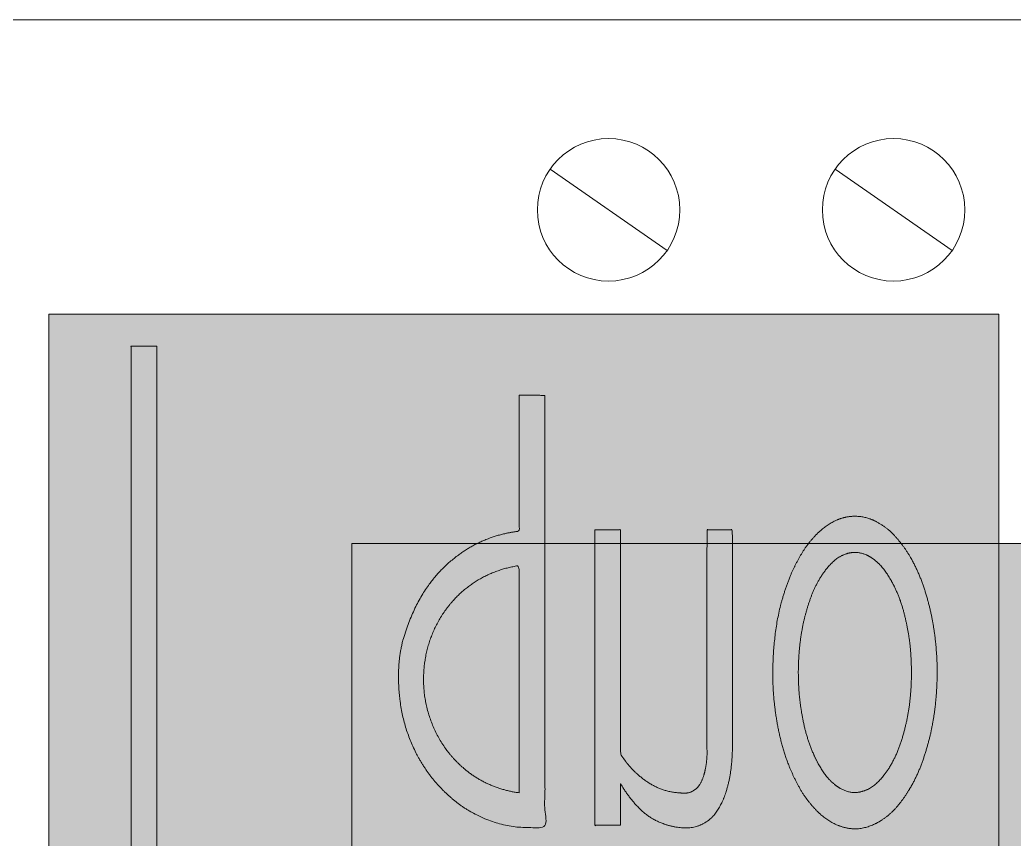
# Model space of a CAD drawing. Header units: millimetres. Extents: x 30 to 190, y -69 to 31.
# Drawn here: x 59.55 to 80.48, y -14.25 to 3 of the extents above; entities that cross this region are included whole.
import ezdxf

# ---------------------------------------------------------------- set-up
doc = ezdxf.new("R2010")
doc.units = ezdxf.units.MM
doc.header["$LTSCALE"] = 20
doc.layers.add('Ontwerplaag-1', color=7, linetype='Continuous')

msp = doc.modelspace()

# ---------------------------------------------------------------- hatches: boundary and pattern name
at = {"layer": 'Ontwerplaag-1', "linetype": 'Continuous', "lineweight": 5, "transparency": 33554687}
h = msp.add_hatch(color=256, dxfattribs=at)
h.set_gradient(color1=(255, 0, 0), color2=(255, 0, 0))
h.paths.add_polyline_path([(80.162, -22.261), (62.422, -22.261), (62.422, -14.761), (66.539, -14.761), (66.539, -15.528), (80.162, -15.528), (80.162, -22.261), (88.255, -22.261), (88.255, -14.761), (82.372, -14.761), (82.372, -8.028), (80.162, -8.028), (80.162, -3.199), (60.162, -3.199), (60.162, -23.199), (80.162, -23.199)])
h.paths.add_polyline_path([(80.162, -15.528), (80.162, -14.761), (66.539, -14.761), (66.539, -8.028), (80.162, -8.028), (80.162, -14.761), (82.372, -14.761), (82.372, -15.528)])
at = {"layer": 'Ontwerplaag-1', "linetype": 'Continuous', "lineweight": 0, "true_color": 0xcccccb, "transparency": 33554687}
for points in [[(62.435, -3.875), (62.435, -4.239), (62.435, -5.604), (62.435, -6.969), (62.435, -8.333), (62.435, -9.698), (62.435, -11.063), (62.436, -12.428), (62.436, -13.792), (62.437, -15.157), (62.437, -15.521), (62.476, -15.521), (62.622, -15.52), (62.769, -15.52), (62.916, -15.519), (63.062, -15.519), (63.209, -15.519), (63.356, -15.52), (63.503, -15.52), (63.65, -15.521), (63.689, -15.521), (63.689, -16.115), (63.65, -16.116), (63.503, -16.116), (63.356, -16.116), (63.209, -16.116), (63.062, -16.116), (62.916, -16.116), (62.769, -16.117), (62.622, -16.117), (62.476, -16.117), (62.437, -16.117), (62.437, -16.223), (62.436, -16.618), (62.436, -17.012), (62.435, -17.407), (62.435, -17.802), (62.435, -18.197), (62.435, -18.592), (62.435, -18.987), (62.435, -19.382), (62.435, -19.487), (62.435, -19.521), (62.437, -19.652), (62.447, -19.781), (62.465, -19.908), (62.491, -20.033), (62.525, -20.157), (62.567, -20.278), (62.617, -20.397), (62.675, -20.514), (62.695, -20.543), (62.706, -20.56), (62.755, -20.622), (62.808, -20.678), (62.865, -20.73), (62.925, -20.777), (62.989, -20.819), (63.057, -20.855), (63.129, -20.887), (63.205, -20.914), (63.225, -20.919), (63.239, -20.923), (63.291, -20.934), (63.343, -20.942), (63.396, -20.949), (63.448, -20.953), (63.501, -20.956), (63.555, -20.957), (63.608, -20.957), (63.662, -20.954), (63.676, -20.953), (63.676, -20.979), (63.676, -21.074), (63.676, -21.169), (63.676, -21.264), (63.675, -21.359), (63.675, -21.455), (63.675, -21.55), (63.675, -21.645), (63.674, -21.74), (63.674, -21.765), (63.637, -21.766), (63.493, -21.76), (63.352, -21.743), (63.216, -21.717), (63.083, -21.681), (62.954, -21.634), (62.828, -21.578), (62.707, -21.511), (62.589, -21.434), (62.56, -21.41), (62.533, -21.388), (62.44, -21.291), (62.355, -21.19), (62.278, -21.085), (62.209, -20.976), (62.147, -20.862), (62.093, -20.744), (62.046, -20.622), (62.008, -20.496), (61.999, -20.463), (61.989, -20.427), (61.963, -20.291), (61.941, -20.155), (61.923, -20.019), (61.909, -19.882), (61.899, -19.745), (61.893, -19.607), (61.891, -19.47), (61.893, -19.331), (61.893, -19.295), (61.893, -19.195), (61.894, -18.823), (61.894, -18.45), (61.894, -18.078), (61.894, -17.705), (61.894, -17.333), (61.894, -16.961), (61.894, -16.589), (61.893, -16.216), (61.893, -16.117), (61.354, -16.117), (61.354, -15.521), (61.371, -15.521), (61.434, -15.52), (61.498, -15.52), (61.561, -15.52), (61.624, -15.52), (61.687, -15.52), (61.751, -15.519), (61.814, -15.519), (61.876, -15.519), (61.893, -15.519), (61.893, -15.208), (61.894, -14.042), (61.894, -12.876), (61.894, -11.709), (61.894, -10.543), (61.894, -9.377), (61.894, -8.21), (61.894, -7.043), (61.893, -5.877), (61.893, -5.566), (61.893, -5.512), (61.894, -5.343), (61.894, -5.183), (61.895, -5.035), (61.895, -4.897), (61.895, -4.769), (61.895, -4.652), (61.895, -4.545), (61.894, -4.449), (61.894, -4.362), (61.893, -4.282), (61.893, -4.21), (61.892, -4.145), (61.892, -4.087), (61.891, -4.036), (61.891, -3.993), (61.89, -3.958), (61.89, -3.928), (61.889, -3.903), (61.889, -3.883), (61.889, -3.867), (61.889, -3.856), (61.888, -3.85), (61.888, -3.848), (61.889, -3.851), (61.889, -3.857), (61.889, -3.861), (61.89, -3.864), (61.892, -3.867), (61.894, -3.869), (61.896, -3.869), (61.898, -3.869), (61.901, -3.869), (61.903, -3.868), (61.905, -3.867), (61.906, -3.866), (61.906, -3.866), (61.905, -3.865), (61.904, -3.865), (61.901, -3.865), (61.898, -3.865), (61.897, -3.866), (61.9, -3.866), (61.908, -3.866), (61.92, -3.867), (61.936, -3.867), (61.957, -3.867), (61.982, -3.867), (62.012, -3.868), (62.044, -3.868), (62.075, -3.868), (62.106, -3.868), (62.136, -3.868), (62.165, -3.868), (62.194, -3.868), (62.222, -3.868), (62.249, -3.868), (62.275, -3.868), (62.299, -3.868), (62.321, -3.868), (62.341, -3.868), (62.358, -3.869), (62.374, -3.869), (62.387, -3.869), (62.398, -3.869), (62.407, -3.869), (62.415, -3.869), (62.421, -3.869), (62.425, -3.869), (62.428, -3.87), (62.429, -3.87), (62.429, -3.87), (62.427, -3.87), (62.425, -3.871), (62.424, -3.871), (62.423, -3.872), (62.424, -3.872), (62.425, -3.873), (62.427, -3.874), (62.43, -3.874)], [(70.063, -4.904), (70.063, -4.975), (70.063, -5.316), (70.062, -5.656), (70.062, -5.996), (70.062, -6.336), (70.062, -6.676), (70.063, -7.016), (70.063, -7.356), (70.063, -7.696), (70.063, -7.768), (70.029, -7.771), (69.868, -7.798), (69.71, -7.833), (69.555, -7.877), (69.405, -7.93), (69.257, -7.991), (69.114, -8.061), (68.974, -8.14), (68.838, -8.228), (68.81, -8.248), (68.77, -8.277), (68.701, -8.332), (68.632, -8.392), (68.562, -8.455), (68.491, -8.523), (68.421, -8.594), (68.349, -8.669), (68.278, -8.749), (68.206, -8.832), (68.135, -8.921), (68.066, -9.019), (68, -9.124), (67.936, -9.238), (67.875, -9.36), (67.816, -9.49), (67.759, -9.627), (67.705, -9.773), (67.69, -9.82), (67.667, -9.892), (67.609, -10.129), (67.564, -10.357), (67.533, -10.575), (67.515, -10.785), (67.511, -10.984), (67.52, -11.175), (67.542, -11.356), (67.578, -11.528), (67.622, -11.692), (67.669, -11.85), (67.719, -12.001), (67.772, -12.145), (67.828, -12.284), (67.888, -12.416), (67.95, -12.541), (68.016, -12.66), (68.058, -12.724), (68.085, -12.767), (68.137, -12.84), (68.193, -12.914), (68.254, -12.989), (68.319, -13.065), (68.388, -13.143), (68.461, -13.221), (68.538, -13.3), (68.62, -13.38), (68.708, -13.459), (68.806, -13.534), (68.914, -13.606), (69.032, -13.674), (69.159, -13.739), (69.296, -13.8), (69.442, -13.858), (69.599, -13.912), (69.649, -13.926), (69.672, -13.932), (69.784, -13.957), (69.896, -13.976), (70.009, -13.992), (70.122, -14.002), (70.235, -14.008), (70.349, -14.01), (70.464, -14.007), (70.579, -14), (70.603, -13.998), (70.603, -13.771), (70.602, -12.692), (70.602, -11.613), (70.602, -10.535), (70.602, -9.456), (70.603, -8.377), (70.603, -7.297), (70.603, -6.218), (70.604, -5.139), (70.604, -4.912), (70.591, -4.911), (70.527, -4.908), (70.462, -4.906), (70.398, -4.904), (70.334, -4.903), (70.27, -4.902), (70.205, -4.902), (70.141, -4.903), (70.077, -4.904)], [(78.748, -9.572), (78.742, -9.542), (78.706, -9.382), (78.665, -9.225), (78.619, -9.069), (78.566, -8.915), (78.508, -8.763), (78.444, -8.612), (78.375, -8.464), (78.299, -8.318), (78.284, -8.29), (78.272, -8.271), (78.25, -8.236), (78.226, -8.199), (78.201, -8.161), (78.174, -8.121), (78.145, -8.079), (78.114, -8.036), (78.082, -7.992), (78.048, -7.946), (78.01, -7.899), (77.967, -7.852), (77.919, -7.806), (77.866, -7.76), (77.808, -7.714), (77.745, -7.668), (77.676, -7.623), (77.602, -7.578), (77.581, -7.567), (77.569, -7.56), (77.499, -7.528), (77.428, -7.502), (77.356, -7.481), (77.283, -7.467), (77.209, -7.457), (77.134, -7.453), (77.058, -7.455), (76.981, -7.463), (76.967, -7.465), (76.95, -7.468), (76.862, -7.494), (76.777, -7.524), (76.696, -7.56), (76.617, -7.601), (76.542, -7.648), (76.469, -7.7), (76.4, -7.757), (76.334, -7.819), (76.322, -7.831), (76.306, -7.848), (76.227, -7.939), (76.153, -8.032), (76.082, -8.128), (76.016, -8.227), (75.955, -8.328), (75.897, -8.432), (75.844, -8.539), (75.796, -8.648), (75.787, -8.669), (75.764, -8.723), (75.728, -8.821), (75.692, -8.925), (75.657, -9.035), (75.622, -9.15), (75.588, -9.272), (75.555, -9.4), (75.523, -9.533), (75.491, -9.672), (75.463, -9.819), (75.439, -9.976), (75.421, -10.142), (75.408, -10.317), (75.401, -10.502), (75.398, -10.697), (75.401, -10.901), (75.409, -11.114), (75.413, -11.172), (75.415, -11.207), (75.433, -11.396), (75.457, -11.583), (75.487, -11.769), (75.524, -11.954), (75.567, -12.138), (75.616, -12.321), (75.671, -12.502), (75.732, -12.682), (75.745, -12.716), (75.754, -12.738), (75.803, -12.854), (75.856, -12.968), (75.914, -13.079), (75.976, -13.188), (76.043, -13.294), (76.115, -13.398), (76.191, -13.499), (76.272, -13.597), (76.289, -13.615), (76.301, -13.628), (76.368, -13.695), (76.439, -13.757), (76.514, -13.813), (76.592, -13.864), (76.673, -13.909), (76.759, -13.948), (76.847, -13.983), (76.94, -14.011), (76.958, -14.015), (76.975, -14.018), (77.005, -14.023), (77.037, -14.026), (77.071, -14.028), (77.107, -14.029), (77.144, -14.029), (77.183, -14.028), (77.223, -14.025), (77.266, -14.022), (77.309, -14.016), (77.355, -14.006), (77.401, -13.993), (77.45, -13.976), (77.499, -13.956), (77.551, -13.932), (77.603, -13.904), (77.657, -13.873), (77.672, -13.864), (77.689, -13.853), (77.775, -13.789), (77.857, -13.72), (77.935, -13.648), (78.008, -13.572), (78.077, -13.492), (78.142, -13.409), (78.203, -13.321), (78.26, -13.23), (78.27, -13.213), (78.285, -13.187), (78.359, -13.049), (78.427, -12.908), (78.49, -12.765), (78.547, -12.621), (78.599, -12.474), (78.646, -12.326), (78.687, -12.176), (78.724, -12.023), (78.73, -11.994), (78.742, -11.94), (78.79, -11.652), (78.825, -11.363), (78.847, -11.074), (78.856, -10.785), (78.852, -10.496), (78.834, -10.206), (78.803, -9.917), (78.759, -9.626)], [(71.657, -7.736), (72.192, -7.736), (72.192, -7.842), (72.192, -8.399), (72.193, -8.955), (72.193, -9.512), (72.193, -10.069), (72.193, -10.625), (72.192, -11.182), (72.192, -11.738), (72.192, -12.295), (72.192, -12.401), (72.192, -12.406), (72.192, -12.416), (72.194, -12.425), (72.196, -12.435), (72.199, -12.446), (72.203, -12.456), (72.207, -12.467), (72.212, -12.478), (72.218, -12.49), (72.225, -12.502), (72.232, -12.514), (72.24, -12.527), (72.249, -12.54), (72.259, -12.554), (72.269, -12.569), (72.281, -12.584), (72.293, -12.599), (72.295, -12.604), (72.313, -12.627), (72.345, -12.667), (72.381, -12.708), (72.42, -12.751), (72.462, -12.795), (72.507, -12.84), (72.555, -12.887), (72.607, -12.935), (72.661, -12.984), (72.72, -13.032), (72.786, -13.076), (72.859, -13.117), (72.939, -13.154), (73.025, -13.187), (73.119, -13.217), (73.219, -13.244), (73.327, -13.267), (73.357, -13.27), (73.365, -13.271), (73.381, -13.273), (73.397, -13.275), (73.415, -13.276), (73.433, -13.278), (73.453, -13.28), (73.473, -13.282), (73.494, -13.284), (73.517, -13.286), (73.54, -13.287), (73.564, -13.285), (73.589, -13.282), (73.614, -13.276), (73.641, -13.269), (73.668, -13.259), (73.697, -13.247), (73.726, -13.233), (73.733, -13.228), (73.742, -13.222), (73.781, -13.188), (73.817, -13.152), (73.849, -13.113), (73.878, -13.072), (73.903, -13.029), (73.924, -12.983), (73.941, -12.934), (73.955, -12.884), (73.957, -12.875), (73.963, -12.854), (73.971, -12.816), (73.978, -12.776), (73.985, -12.734), (73.991, -12.69), (73.997, -12.644), (74.001, -12.595), (74.006, -12.545), (74.009, -12.492), (74.012, -12.437), (74.014, -12.378), (74.016, -12.316), (74.017, -12.251), (74.017, -12.182), (74.017, -12.109), (74.016, -12.034), (74.015, -11.954), (74.015, -11.933), (74.015, -11.838), (74.015, -11.337), (74.014, -10.836), (74.014, -10.335), (74.014, -9.835), (74.015, -9.334), (74.015, -8.833), (74.016, -8.332), (74.017, -7.832), (74.017, -7.736), (74.029, -7.736), (74.093, -7.737), (74.156, -7.737), (74.22, -7.737), (74.283, -7.737), (74.347, -7.737), (74.411, -7.737), (74.474, -7.736), (74.538, -7.736), (74.55, -7.736), (74.55, -7.835), (74.551, -8.356), (74.551, -8.877), (74.552, -9.398), (74.552, -9.919), (74.552, -10.44), (74.552, -10.961), (74.552, -11.482), (74.552, -12.003), (74.552, -12.102), (74.553, -12.131), (74.554, -12.281), (74.55, -12.43), (74.539, -12.578), (74.523, -12.726), (74.501, -12.873), (74.473, -13.019), (74.439, -13.164), (74.399, -13.309), (74.389, -13.336), (74.383, -13.352), (74.372, -13.381), (74.359, -13.411), (74.345, -13.443), (74.33, -13.476), (74.314, -13.51), (74.296, -13.546), (74.277, -13.584), (74.257, -13.622), (74.234, -13.662), (74.207, -13.7), (74.174, -13.738), (74.137, -13.776), (74.096, -13.813), (74.049, -13.85), (73.998, -13.886), (73.943, -13.922), (73.926, -13.93), (73.91, -13.939), (73.878, -13.951), (73.844, -13.963), (73.809, -13.974), (73.771, -13.983), (73.731, -13.992), (73.688, -13.999), (73.644, -14.005), (73.597, -14.011), (73.549, -14.014), (73.497, -14.013), (73.443, -14.01), (73.386, -14.003), (73.327, -13.992), (73.265, -13.978), (73.201, -13.961), (73.134, -13.94), (73.117, -13.934), (73.088, -13.924), (73.039, -13.903), (72.989, -13.878), (72.937, -13.85), (72.884, -13.819), (72.83, -13.785), (72.775, -13.748), (72.718, -13.707), (72.66, -13.664), (72.602, -13.615), (72.544, -13.561), (72.487, -13.5), (72.43, -13.432), (72.373, -13.359), (72.318, -13.279), (72.263, -13.193), (72.208, -13.1), (72.194, -13.075), (72.194, -13.095), (72.193, -13.2), (72.192, -13.305), (72.192, -13.41), (72.191, -13.515), (72.191, -13.62), (72.191, -13.726), (72.191, -13.831), (72.192, -13.936), (72.192, -13.956), (72.18, -13.956), (72.116, -13.956), (72.052, -13.956), (71.988, -13.957), (71.924, -13.957), (71.86, -13.957), (71.796, -13.957), (71.732, -13.958), (71.667, -13.958), (71.655, -13.958), (71.655, -13.817), (71.655, -13.234), (71.656, -12.687), (71.656, -12.175), (71.656, -11.699), (71.656, -11.257), (71.656, -10.85), (71.656, -10.478), (71.656, -10.141), (71.656, -9.838), (71.656, -9.565), (71.656, -9.325), (71.656, -9.115), (71.656, -8.937), (71.656, -8.791), (71.656, -8.675), (71.656, -8.591), (71.656, -8.522), (71.657, -8.451), (71.657, -8.377), (71.657, -8.302), (71.657, -8.224), (71.657, -8.144), (71.657, -8.062), (71.657, -7.977), (71.657, -7.898), (71.657, -7.832), (71.657, -7.778), (71.657, -7.736), (71.657, -7.707), (71.657, -7.691), (71.657, -7.686), (71.657, -7.695), (71.657, -7.708), (71.657, -7.72), (71.657, -7.729), (71.657, -7.736), (71.657, -7.741), (71.657, -7.744), (71.657, -7.745), (71.657, -7.743), (71.657, -7.741), (71.657, -7.739), (71.657, -7.738), (71.657, -7.737), (71.657, -7.736), (71.657, -7.736), (71.657, -7.736), (71.657, -7.737), (71.657, -7.737), (71.657, -7.738), (71.657, -7.738), (71.657, -7.738), (71.657, -7.738), (71.657, -7.738), (71.657, -7.737)]]:
    msp.add_hatch(color=254, dxfattribs=at).paths.add_polyline_path(points)

# ---------------------------------------------------------------- linework, layer by layer
at = {"layer": 'Ontwerplaag-1', "color": 7, "linetype": 'Continuous', "lineweight": 5, "transparency": 33554687}
for p, q in [((30.277, 3), (190.277, 3)), ((30.277, 3), (190.277, 3)), ((70.711, -0.145), (73.176, -1.855)), ((76.711, -0.145), (79.176, -1.855)), ((60.162, -23.199), (60.162, -3.199)), ((60.162, -3.199), (80.162, -3.199)), ((80.162, -3.199), (80.162, -23.199))]:
    msp.add_line(p, q, dxfattribs=at)
at = {"layer": 'Ontwerplaag-1', "color": 7, "linetype": 'Continuous', "lineweight": 5, "transparency": 33554687, "flags": 128}
for points in [[(60.162, -3.199), (60.162, -23.199), (60.162, -23.199), (80.162, -23.199), (80.162, -23.199), (80.162, -3.199), (80.162, -3.199), (60.162, -3.199)], [(60.162, -3.199), (60.162, -23.199), (80.162, -23.199), (80.162, -3.199)], [(60.162, -23.199), (60.162, -3.199), (80.162, -3.199), (80.162, -23.199)], [(66.539, -15.528), (82.372, -15.528), (82.372, -15.528), (82.372, -8.028), (82.372, -8.028), (66.539, -8.028), (66.539, -8.028), (66.539, -15.528)]]:
    msp.add_lwpolyline(points, close=True, dxfattribs=at)
at = {"layer": 'Ontwerplaag-1', "color": 7, "linetype": 'Continuous', "lineweight": 5, "transparency": 33554687}
for centre in [(71.944, -1), (77.944, -1)]:
    msp.add_circle(centre, 1.5, dxfattribs=at)
for points, knots in [([(62.435, -3.875), (62.435, -6.787), (62.435, -12.61), (62.437, -15.521), (62.749, -15.519), (63.376, -15.519), (63.689, -15.521), (63.689, -15.818), (63.689, -16.115), (63.376, -16.117), (62.749, -16.116), (62.437, -16.117), (62.435, -16.96), (62.435, -18.645), (62.435, -19.487), (62.436, -19.758), (62.538, -20.31), (62.695, -20.543), (62.785, -20.679), (63.06, -20.878), (63.225, -20.919), (63.334, -20.951), (63.562, -20.958), (63.676, -20.953), (63.675, -21.156), (63.676, -21.562), (63.674, -21.765), (63.377, -21.769), (62.788, -21.602), (62.56, -21.41), (62.341, -21.228), (62.068, -20.729), (61.999, -20.463), (61.921, -20.177), (61.89, -19.588), (61.893, -19.295), (61.893, -18.5), (61.895, -16.911), (61.893, -16.117), (61.623, -16.117), (61.354, -16.117), (61.354, -15.819), (61.354, -15.521), (61.489, -15.519), (61.759, -15.52), (61.893, -15.519), (61.895, -13.031), (61.893, -8.055), (61.893, -5.566), (61.892, -5.14), (61.897, -4.292), (61.889, -3.867), (61.892, -3.867), (61.896, -3.867), (62.027, -3.869), (62.294, -3.868), (62.426, -3.869)], [0, 0, 0, 0.142518, 0.285036, 0.285036, 0.300304, 0.315571, 0.315571, 0.330044, 0.330044, 0.345311, 0.360579, 0.360579, 0.401829, 0.443079, 0.443079, 0.456363, 0.469647, 0.469647, 0.477397, 0.485148, 0.485148, 0.490295, 0.495442, 0.495442, 0.504601, 0.513759, 0.513759, 0.52717, 0.54058, 0.54058, 0.553446, 0.566312, 0.566312, 0.580152, 0.593993, 0.593993, 0.631478, 0.668963, 0.668963, 0.681709, 0.681709, 0.695795, 0.695795, 0.702197, 0.708599, 0.708599, 0.827599, 0.946599, 0.946599, 0.966919, 0.98724, 0.98724, 0.987404, 0.987404, 0.993702, 1, 1, 1]), ([(62.435, -3.875), (62.435, -6.787), (62.435, -12.61), (62.437, -15.521), (62.749, -15.519), (63.376, -15.519), (63.689, -15.521), (63.689, -15.818), (63.689, -16.115), (63.376, -16.117), (62.749, -16.116), (62.437, -16.117), (62.435, -16.96), (62.435, -18.645), (62.435, -19.487), (62.436, -19.758), (62.538, -20.31), (62.695, -20.543), (62.785, -20.679), (63.06, -20.878), (63.225, -20.919), (63.334, -20.951), (63.562, -20.958), (63.676, -20.953), (63.675, -21.156), (63.676, -21.562), (63.674, -21.765), (63.377, -21.769), (62.788, -21.602), (62.56, -21.41), (62.341, -21.228), (62.068, -20.729), (61.999, -20.463), (61.921, -20.177), (61.89, -19.588), (61.893, -19.295), (61.893, -18.5), (61.895, -16.911), (61.893, -16.117), (61.623, -16.117), (61.354, -16.117), (61.354, -15.819), (61.354, -15.521), (61.489, -15.519), (61.759, -15.52), (61.893, -15.519), (61.895, -13.031), (61.893, -8.055), (61.893, -5.566), (61.892, -5.14), (61.897, -4.292), (61.889, -3.867), (61.892, -3.867), (61.896, -3.867), (62.027, -3.869), (62.294, -3.868), (62.426, -3.869), (62.43, -3.872), (62.435, -3.875)], [0, 0, 0, 0.142483, 0.284965, 0.284965, 0.300229, 0.315493, 0.315493, 0.329962, 0.329962, 0.345226, 0.360489, 0.360489, 0.401729, 0.442969, 0.442969, 0.45625, 0.46953, 0.46953, 0.477279, 0.485028, 0.485028, 0.490174, 0.495319, 0.495319, 0.504476, 0.513632, 0.513632, 0.527039, 0.540446, 0.540446, 0.553309, 0.566172, 0.566172, 0.580009, 0.593846, 0.593846, 0.631322, 0.668797, 0.668797, 0.68154, 0.68154, 0.695622, 0.695622, 0.702023, 0.708424, 0.708424, 0.827394, 0.946365, 0.946365, 0.96668, 0.986995, 0.986995, 0.987159, 0.987159, 0.993456, 0.999752, 0.999752, 1, 1, 1]), ([(70.063, -4.904), (70.061, -5.621), (70.063, -7.052), (70.063, -7.768), (69.723, -7.803), (69.083, -8.049), (68.81, -8.248), (68.406, -8.538), (67.838, -9.358), (67.459, -10.538), (67.642, -12.082), (68.058, -12.724), (68.328, -13.146), (69.147, -13.79), (69.649, -13.926), (69.88, -13.992), (70.363, -14.015), (70.603, -13.998), (70.604, -11.727), (70.601, -7.184), (70.604, -4.912), (70.469, -4.899), (70.199, -4.907), (70.063, -4.904)], [0, 0, 0, 0.087534, 0.175069, 0.175069, 0.216878, 0.258687, 0.258687, 0.320515, 0.382343, 0.444171, 0.505999, 0.505999, 0.546479, 0.586959, 0.586959, 0.60571, 0.62446, 0.62446, 0.801645, 0.978831, 0.978831, 0.989416, 1, 1, 1]), ([(70.063, -4.904), (70.061, -5.621), (70.063, -7.052), (70.063, -7.768), (69.723, -7.803), (69.083, -8.049), (68.81, -8.248), (68.406, -8.538), (67.838, -9.358), (67.459, -10.538), (67.642, -12.082), (68.058, -12.724), (68.328, -13.146), (69.147, -13.79), (69.649, -13.926), (69.88, -13.992), (70.363, -14.015), (70.603, -13.998), (70.604, -11.727), (70.601, -7.184), (70.604, -4.912), (70.469, -4.899), (70.199, -4.907), (70.063, -4.904)], [0, 0, 0, 0.087534, 0.175069, 0.175069, 0.216878, 0.258687, 0.258687, 0.320515, 0.382343, 0.444171, 0.505999, 0.505999, 0.546479, 0.586959, 0.586959, 0.60571, 0.62446, 0.62446, 0.801645, 0.978831, 0.978831, 0.989416, 1, 1, 1]), ([(78.748, -9.572), (78.68, -9.239), (78.457, -8.588), (78.284, -8.29), (78.155, -8.074), (77.812, -7.687), (77.581, -7.567), (77.443, -7.491), (77.124, -7.438), (76.967, -7.465), (76.779, -7.5), (76.453, -7.7), (76.322, -7.831), (76.145, -8.012), (75.884, -8.44), (75.787, -8.669), (75.538, -9.261), (75.375, -10.537), (75.413, -11.172), (75.443, -11.565), (75.6, -12.345), (75.745, -12.716), (75.843, -12.959), (76.106, -13.42), (76.289, -13.615), (76.421, -13.758), (76.76, -13.975), (76.958, -14.015), (77.143, -14.055), (77.516, -13.963), (77.672, -13.864), (77.863, -13.744), (78.156, -13.402), (78.27, -13.213), (78.439, -12.931), (78.659, -12.312), (78.73, -11.994), (78.857, -11.398), (78.865, -10.172), (78.748, -9.572)], [0, 0, 0, 0.042843, 0.085686, 0.085686, 0.116947, 0.148208, 0.148208, 0.167177, 0.186147, 0.186147, 0.208921, 0.231696, 0.231696, 0.262722, 0.293748, 0.293748, 0.37387, 0.453992, 0.453992, 0.503704, 0.553416, 0.553416, 0.586051, 0.618687, 0.618687, 0.642385, 0.666083, 0.666083, 0.688322, 0.71056, 0.71056, 0.737919, 0.765278, 0.765278, 0.806117, 0.846955, 0.846955, 0.923478, 1, 1, 1]), ([(78.748, -9.572), (78.68, -9.239), (78.457, -8.588), (78.284, -8.29), (78.155, -8.074), (77.812, -7.687), (77.581, -7.567), (77.443, -7.491), (77.124, -7.438), (76.967, -7.465), (76.779, -7.5), (76.453, -7.7), (76.322, -7.831), (76.145, -8.012), (75.884, -8.44), (75.787, -8.669), (75.538, -9.261), (75.375, -10.537), (75.413, -11.172), (75.443, -11.565), (75.6, -12.345), (75.745, -12.716), (75.843, -12.959), (76.106, -13.42), (76.289, -13.615), (76.421, -13.758), (76.76, -13.975), (76.958, -14.015), (77.143, -14.055), (77.516, -13.963), (77.672, -13.864), (77.863, -13.744), (78.156, -13.402), (78.27, -13.213), (78.439, -12.931), (78.659, -12.312), (78.73, -11.994), (78.857, -11.398), (78.865, -10.172), (78.748, -9.572)], [0, 0, 0, 0.042843, 0.085686, 0.085686, 0.116947, 0.148208, 0.148208, 0.167177, 0.186147, 0.186147, 0.208921, 0.231696, 0.231696, 0.262722, 0.293748, 0.293748, 0.37387, 0.453992, 0.453992, 0.503704, 0.553416, 0.553416, 0.586051, 0.618687, 0.618687, 0.642385, 0.666083, 0.666083, 0.688322, 0.71056, 0.71056, 0.737919, 0.765278, 0.765278, 0.806117, 0.846955, 0.846955, 0.923478, 1, 1, 1]), ([(71.657, -7.736), (71.924, -7.736), (72.192, -7.736), (72.193, -8.902), (72.192, -11.235), (72.192, -12.401), (72.189, -12.461), (72.264, -12.556), (72.295, -12.604), (72.483, -12.856), (73.029, -13.229), (73.357, -13.27), (73.45, -13.28), (73.65, -13.282), (73.733, -13.228), (73.827, -13.169), (73.931, -12.976), (73.957, -12.875), (74.019, -12.644), (74.013, -12.169), (74.015, -11.933), (74.016, -10.884), (74.012, -8.785), (74.017, -7.736), (74.151, -7.738), (74.416, -7.736), (74.55, -7.736), (74.553, -8.828), (74.55, -11.011), (74.552, -12.102), (74.559, -12.414), (74.493, -13.039), (74.389, -13.336), (74.325, -13.512), (74.105, -13.838), (73.926, -13.93), (73.74, -14.025), (73.31, -14), (73.117, -13.934), (72.804, -13.823), (72.348, -13.351), (72.194, -13.075), (72.191, -13.296), (72.192, -13.735), (72.192, -13.956), (72.058, -13.957), (71.79, -13.956), (71.655, -13.958), (71.657, -12.403), (71.655, -9.291), (71.657, -7.736)], [0, 0, 0, 0.017918, 0.017918, 0.096062, 0.174207, 0.174207, 0.178256, 0.182305, 0.182305, 0.20472, 0.227136, 0.227136, 0.233551, 0.239967, 0.239967, 0.247144, 0.254322, 0.254322, 0.27067, 0.287018, 0.287018, 0.359477, 0.431937, 0.431937, 0.44119, 0.450443, 0.450443, 0.525876, 0.60131, 0.60131, 0.622812, 0.644315, 0.644315, 0.657127, 0.66994, 0.66994, 0.683298, 0.696656, 0.696656, 0.718364, 0.740071, 0.740071, 0.755215, 0.770359, 0.770359, 0.77954, 0.788721, 0.788721, 0.894361, 1, 1, 1]), ([(71.657, -7.736), (71.924, -7.736), (72.192, -7.736), (72.193, -8.902), (72.192, -11.235), (72.192, -12.401), (72.189, -12.461), (72.264, -12.556), (72.295, -12.604), (72.483, -12.856), (73.029, -13.229), (73.357, -13.27), (73.45, -13.28), (73.65, -13.282), (73.733, -13.228), (73.827, -13.169), (73.931, -12.976), (73.957, -12.875), (74.019, -12.644), (74.013, -12.169), (74.015, -11.933), (74.016, -10.884), (74.012, -8.785), (74.017, -7.736), (74.151, -7.738), (74.416, -7.736), (74.55, -7.736), (74.553, -8.828), (74.55, -11.011), (74.552, -12.102), (74.559, -12.414), (74.493, -13.039), (74.389, -13.336), (74.325, -13.512), (74.105, -13.838), (73.926, -13.93), (73.74, -14.025), (73.31, -14), (73.117, -13.934), (72.804, -13.823), (72.348, -13.351), (72.194, -13.075), (72.191, -13.296), (72.192, -13.735), (72.192, -13.956), (72.058, -13.957), (71.79, -13.956), (71.655, -13.958), (71.657, -12.403), (71.655, -9.291), (71.657, -7.736)], [0, 0, 0, 0.017918, 0.017918, 0.096062, 0.174207, 0.174207, 0.178256, 0.182305, 0.182305, 0.20472, 0.227136, 0.227136, 0.233551, 0.239967, 0.239967, 0.247144, 0.254322, 0.254322, 0.27067, 0.287018, 0.287018, 0.359477, 0.431937, 0.431937, 0.44119, 0.450443, 0.450443, 0.525876, 0.60131, 0.60131, 0.622812, 0.644315, 0.644315, 0.657127, 0.66994, 0.66994, 0.683298, 0.696656, 0.696656, 0.718364, 0.740071, 0.740071, 0.755215, 0.770359, 0.770359, 0.77954, 0.788721, 0.788721, 0.894361, 1, 1, 1]), ([(78.264, -11.52), (78.211, -11.848), (78.013, -12.489), (77.834, -12.775), (77.732, -12.934), (77.44, -13.213), (77.242, -13.255), (77.107, -13.289), (76.839, -13.203), (76.732, -13.122), (76.575, -13.001), (76.357, -12.675), (76.276, -12.5), (76.137, -12.195), (75.99, -11.544), (75.958, -11.216), (75.926, -10.838), (75.965, -10.081), (76.042, -9.71), (76.102, -9.438), (76.291, -8.907), (76.448, -8.671), (76.548, -8.522), (76.827, -8.267), (77.013, -8.225), (77.137, -8.199), (77.388, -8.261), (77.491, -8.333), (77.653, -8.447), (77.882, -8.769), (77.964, -8.942), (78.096, -9.218), (78.245, -9.812), (78.284, -10.111), (78.323, -10.464), (78.315, -11.172), (78.264, -11.52)], [0, 0, 0, 0.056381, 0.112761, 0.112761, 0.144367, 0.175972, 0.175972, 0.197766, 0.21956, 0.21956, 0.251766, 0.283972, 0.283972, 0.340135, 0.396298, 0.396298, 0.460811, 0.525323, 0.525323, 0.572542, 0.619761, 0.619761, 0.649659, 0.679558, 0.679558, 0.699319, 0.71908, 0.71908, 0.750485, 0.781891, 0.781891, 0.832052, 0.882212, 0.882212, 0.941106, 1, 1, 1]), ([(78.264, -11.52), (78.211, -11.848), (78.013, -12.489), (77.834, -12.775), (77.732, -12.934), (77.44, -13.213), (77.242, -13.255), (77.107, -13.289), (76.839, -13.203), (76.732, -13.122), (76.575, -13.001), (76.357, -12.675), (76.276, -12.5), (76.137, -12.195), (75.99, -11.544), (75.958, -11.216), (75.926, -10.838), (75.965, -10.081), (76.042, -9.71), (76.102, -9.438), (76.291, -8.907), (76.448, -8.671), (76.548, -8.522), (76.827, -8.267), (77.013, -8.225), (77.137, -8.199), (77.388, -8.261), (77.491, -8.333), (77.653, -8.447), (77.882, -8.769), (77.964, -8.942), (78.096, -9.218), (78.245, -9.812), (78.284, -10.111), (78.323, -10.464), (78.315, -11.172), (78.264, -11.52)], [0, 0, 0, 0.056381, 0.112761, 0.112761, 0.144367, 0.175972, 0.175972, 0.197766, 0.21956, 0.21956, 0.251766, 0.283972, 0.283972, 0.340135, 0.396298, 0.396298, 0.460811, 0.525323, 0.525323, 0.572542, 0.619761, 0.619761, 0.649659, 0.679558, 0.679558, 0.699319, 0.71908, 0.71908, 0.750485, 0.781891, 0.781891, 0.832052, 0.882212, 0.882212, 0.941106, 1, 1, 1]), ([(70.058, -13.274), (69.733, -13.232), (69.13, -12.964), (68.887, -12.752), (68.485, -12.407), (68.052, -11.432), (68.049, -10.918), (68.04, -10.454), (68.367, -9.56), (68.687, -9.212), (68.948, -8.921), (69.663, -8.546), (70.061, -8.493), (70.064, -9.396), (70.061, -11.201), (70.063, -12.102), (70.061, -12.396), (70.065, -12.982), (70.058, -13.274)], [0, 0, 0, 0.055561, 0.111122, 0.111122, 0.20229, 0.293457, 0.293457, 0.375618, 0.457779, 0.457779, 0.525813, 0.593846, 0.593846, 0.747043, 0.90024, 0.90024, 0.95012, 1, 1, 1]), ([(70.058, -13.274), (69.733, -13.232), (69.13, -12.964), (68.887, -12.752), (68.485, -12.407), (68.052, -11.432), (68.049, -10.918), (68.04, -10.454), (68.367, -9.56), (68.687, -9.212), (68.948, -8.921), (69.663, -8.546), (70.061, -8.493), (70.064, -9.396), (70.061, -11.201), (70.063, -12.102), (70.061, -12.396), (70.065, -12.982), (70.058, -13.274)], [0, 0, 0, 0.055561, 0.111122, 0.111122, 0.20229, 0.293457, 0.293457, 0.375618, 0.457779, 0.457779, 0.525813, 0.593846, 0.593846, 0.747043, 0.90024, 0.90024, 0.95012, 1, 1, 1])]:
    msp.add_open_spline(points, degree=2, knots=knots, dxfattribs=at)
at = {"layer": 'Ontwerplaag-1', "color": 240, "linetype": 'Continuous', "true_color": 0xed1f24, "transparency": 33554687}
msp.add_solid([(60.162, -3.199), (60.162, -23.199), (80.162, -3.199), (80.162, -23.199)], dxfattribs=at)

doc.saveas('drawing.dxf')
